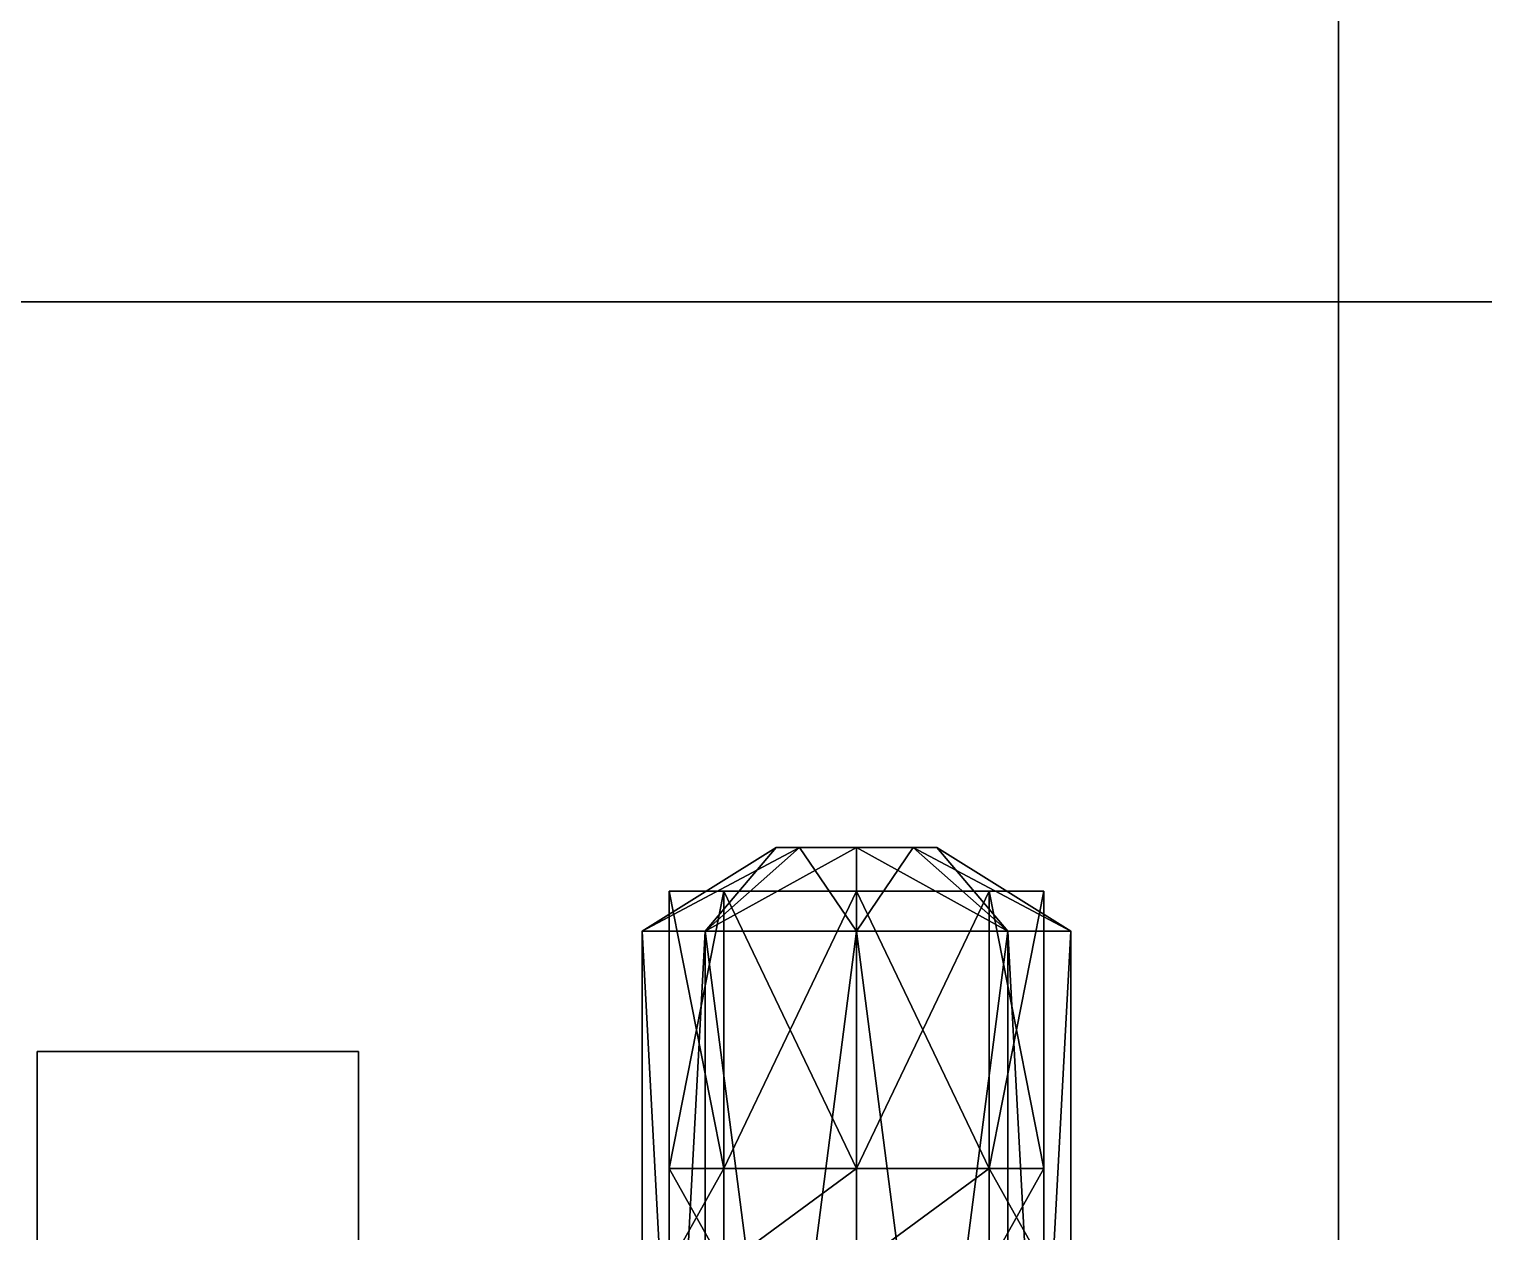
# Model space of a CAD drawing. Extents: x -150 to 2334, y -150 to 2984.
# Drawn here: x 2139.55 to 2166.72, y 2220.43 to 2242.89 of the extents above; entities that cross this region are included whole.
import ezdxf

# ---------------------------------------------------------------- set-up
doc = ezdxf.new("R2010")
doc.units = 0
for name, color, linetype in [('LAYER0', 7, 'CONTINUOUS'), ('LAYER176', 251, 'CONTINUOUS'), ('LAYER320', 7, 'CONTINUOUS'), ('LAYER324', 9, 'CONTINUOUS'), ('LAYER327', 7, 'CONTINUOUS'), ('LAYER5', 7, 'CONTINUOUS'), ('LAYER728', 251, 'CONTINUOUS'), ('LAYER817', 250, 'CONTINUOUS')]:
    doc.layers.add(name, color=color, linetype=linetype)

msp = doc.modelspace()

# ---------------------------------------------------------------- linework, layer by layer
at = {"layer": 'LAYER0', "invisible_edges": 1}
for points in [[(2334, 2984, -5), (-150, -150, -5), (-150, 2984, -5), (2334, 2984, -5)], [(-150, -150, -5), (2334, 2984, -5), (2334, -150, -5), (-150, -150, -5)], [(2334, -150), (-150, 2984), (-150, -150), (2334, -150)], [(-150, 2984), (2334, -150), (2334, 2984), (-150, 2984)]]:
    msp.add_3dface(points, dxfattribs=at)
at = {"layer": 'LAYER176', "invisible_edges": 1}
for points in [[(2164, 2237.792), (1614, 2219.792), (1614, 2237.792), (2164, 2237.792)], [(1614, 2219.792), (2164, 2237.792), (2164, 2219.792), (1614, 2219.792)], [(2164, 2219.792, 2350), (1614, 2237.792, 2350), (1614, 2219.792, 2350), (2164, 2219.792, 2350)], [(1614, 2237.792, 2350), (2164, 2219.792, 2350), (2164, 2237.792, 2350), (1614, 2237.792, 2350)], [(1614, 2237.792, 2350), (2164, 2237.792), (1614, 2237.792), (1614, 2237.792, 2350)], [(2164, 2237.792), (1614, 2237.792, 2350), (2164, 2237.792, 2350), (2164, 2237.792)], [(2164, 2237.792), (2164, 2219.792, 2350), (2164, 2219.792), (2164, 2237.792)], [(2164, 2219.792, 2350), (2164, 2237.792), (2164, 2237.792, 2350), (2164, 2219.792, 2350)]]:
    msp.add_3dface(points, dxfattribs=at)
at = {"layer": 'LAYER320', "invisible_edges": 1}
for points in [[(2139.7, 1503.125, 2335), (2139.7, 2223.795, 94), (2139.7, 1503.125, 94), (2139.7, 1503.125, 2335)], [(2139.7, 2223.795, 94), (2139.7, 1503.125, 2335), (2139.7, 2223.795, 2335), (2139.7, 2223.795, 94)], [(2145.7, 1503.125, 94), (2139.7, 2223.795, 94), (2145.7, 2223.795, 94), (2145.7, 1503.125, 94)], [(2139.7, 2223.795, 94), (2145.7, 1503.125, 94), (2139.7, 1503.125, 94), (2139.7, 2223.795, 94)], [(2145.7, 2223.795, 2335), (2139.7, 2223.795, 94), (2139.7, 2223.795, 2335), (2145.7, 2223.795, 2335)], [(2139.7, 2223.795, 94), (2145.7, 2223.795, 2335), (2145.7, 2223.795, 94), (2139.7, 2223.795, 94)], [(2139.7, 1503.125, 2335), (2145.7, 2223.795, 2335), (2139.7, 2223.795, 2335), (2139.7, 1503.125, 2335)], [(2145.7, 2223.795, 2335), (2139.7, 1503.125, 2335), (2145.7, 1503.125, 2335), (2145.7, 2223.795, 2335)], [(2145.7, 2223.795, 2335), (2145.7, 1503.125, 94), (2145.7, 2223.795, 94), (2145.7, 2223.795, 2335)], [(2145.7, 1503.125, 94), (2145.7, 2223.795, 2335), (2145.7, 1503.125, 2335), (2145.7, 1503.125, 94)]]:
    msp.add_3dface(points, dxfattribs=at)
at = {"layer": 'LAYER324'}
for points in [[(2151.5, 2221.612, 1186.5), (2152.525, 2221.612, 1188.975), (2151.5, 2226.792, 1186.5), (2151.5, 2221.612, 1186.5)], [(2151.5, 2226.792, 1186.5), (2152.525, 2221.612, 1188.975), (2152.525, 2226.792, 1188.975), (2151.5, 2226.792, 1186.5)], [(2152.525, 2221.612, 1184.025), (2151.5, 2221.612, 1186.5), (2152.525, 2226.792, 1184.025), (2152.525, 2221.612, 1184.025)], [(2152.525, 2226.792, 1184.025), (2151.5, 2221.612, 1186.5), (2151.5, 2226.792, 1186.5), (2152.525, 2226.792, 1184.025)], [(2151.5, 2226.792, 1186.5), (2152.525, 2226.792, 1188.975), (2152.525, 2226.792, 1184.025), (2151.5, 2226.792, 1186.5)], [(2152.525, 2221.612, 1188.975), (2155, 2221.612, 1190), (2152.525, 2226.792, 1188.975), (2152.525, 2221.612, 1188.975)], [(2152.525, 2226.792, 1188.975), (2155, 2221.612, 1190), (2155, 2226.792, 1190), (2152.525, 2226.792, 1188.975)], [(2152.525, 2226.792, 1184.025), (2155, 2226.792, 1183), (2152.525, 2221.612, 1184.025), (2152.525, 2226.792, 1184.025)], [(2152.525, 2221.612, 1184.025), (2155, 2226.792, 1183), (2155, 2221.612, 1183), (2152.525, 2221.612, 1184.025)], [(2152.525, 2226.792, 1184.025), (2152.525, 2226.792, 1188.975), (2155, 2226.792, 1183), (2152.525, 2226.792, 1184.025)], [(2152.525, 2226.792, 1188.975), (2155, 2226.792, 1190), (2155, 2226.792, 1183), (2152.525, 2226.792, 1188.975)], [(2155, 2221.612, 1190), (2157.475, 2221.612, 1188.975), (2155, 2226.792, 1190), (2155, 2221.612, 1190)], [(2155, 2226.792, 1190), (2157.475, 2221.612, 1188.975), (2157.475, 2226.792, 1188.975), (2155, 2226.792, 1190)], [(2155, 2226.792, 1183), (2155, 2226.792, 1190), (2157.475, 2226.792, 1184.025), (2155, 2226.792, 1183)], [(2157.475, 2226.792, 1184.025), (2155, 2226.792, 1190), (2158.5, 2226.792, 1186.5), (2157.475, 2226.792, 1184.025)], [(2158.5, 2226.792, 1186.5), (2155, 2226.792, 1190), (2157.475, 2226.792, 1188.975), (2158.5, 2226.792, 1186.5)], [(2155, 2226.792, 1183), (2157.475, 2226.792, 1184.025), (2155, 2221.612, 1183), (2155, 2226.792, 1183)], [(2155, 2221.612, 1183), (2157.475, 2226.792, 1184.025), (2157.475, 2221.612, 1184.025), (2155, 2221.612, 1183)], [(2157.475, 2226.792, 1188.975), (2157.475, 2221.612, 1188.975), (2158.5, 2226.792, 1186.5), (2157.475, 2226.792, 1188.975)], [(2158.5, 2226.792, 1186.5), (2157.475, 2221.612, 1188.975), (2158.5, 2221.612, 1186.5), (2158.5, 2226.792, 1186.5)], [(2157.475, 2221.612, 1188.975), (2158.5, 2221.612, 1186.5), (2157.475, 2226.792, 1188.975), (2157.475, 2221.612, 1188.975)], [(2157.475, 2226.792, 1188.975), (2158.5, 2221.612, 1186.5), (2158.5, 2226.792, 1186.5), (2157.475, 2226.792, 1188.975)], [(2157.475, 2226.792, 1184.025), (2158.5, 2226.792, 1186.5), (2157.475, 2221.612, 1184.025), (2157.475, 2226.792, 1184.025)], [(2157.475, 2221.612, 1184.025), (2158.5, 2226.792, 1186.5), (2158.5, 2221.612, 1186.5), (2157.475, 2221.612, 1184.025)], [(2152.525, 2219.792, 1188.975), (2152.525, 2221.612, 1188.975), (2151.5, 2219.792, 1186.5), (2152.525, 2219.792, 1188.975)], [(2151.5, 2219.792, 1186.5), (2152.525, 2221.612, 1188.975), (2151.5, 2221.612, 1186.5), (2151.5, 2219.792, 1186.5)], [(2151.5, 2219.792, 1186.5), (2151.5, 2221.612, 1186.5), (2152.525, 2219.792, 1184.025), (2151.5, 2219.792, 1186.5)], [(2152.525, 2219.792, 1184.025), (2151.5, 2221.612, 1186.5), (2152.525, 2221.612, 1184.025), (2152.525, 2219.792, 1184.025)], [(2155, 2219.792, 1190), (2155, 2221.612, 1190), (2152.525, 2219.792, 1188.975), (2155, 2219.792, 1190)], [(2152.525, 2219.792, 1188.975), (2155, 2221.612, 1190), (2152.525, 2221.612, 1188.975), (2152.525, 2219.792, 1188.975)], [(2152.525, 2221.612, 1184.025), (2155, 2221.612, 1183), (2152.525, 2219.792, 1184.025), (2152.525, 2221.612, 1184.025)], [(2152.525, 2219.792, 1184.025), (2155, 2221.612, 1183), (2155, 2219.792, 1183), (2152.525, 2219.792, 1184.025)], [(2157.475, 2219.792, 1188.975), (2157.475, 2221.612, 1188.975), (2155, 2219.792, 1190), (2157.475, 2219.792, 1188.975)], [(2155, 2219.792, 1190), (2157.475, 2221.612, 1188.975), (2155, 2221.612, 1190), (2155, 2219.792, 1190)], [(2155, 2221.612, 1183), (2157.475, 2221.612, 1184.025), (2155, 2219.792, 1183), (2155, 2221.612, 1183)], [(2155, 2219.792, 1183), (2157.475, 2221.612, 1184.025), (2157.475, 2219.792, 1184.025), (2155, 2219.792, 1183)], [(2157.475, 2221.612, 1188.975), (2157.475, 2219.792, 1188.975), (2158.5, 2221.612, 1186.5), (2157.475, 2221.612, 1188.975)], [(2158.5, 2221.612, 1186.5), (2157.475, 2219.792, 1188.975), (2158.5, 2219.792, 1186.5), (2158.5, 2221.612, 1186.5)], [(2157.475, 2219.792, 1188.975), (2158.5, 2219.792, 1186.5), (2157.475, 2221.612, 1188.975), (2157.475, 2219.792, 1188.975)], [(2157.475, 2221.612, 1188.975), (2158.5, 2219.792, 1186.5), (2158.5, 2221.612, 1186.5), (2157.475, 2221.612, 1188.975)], [(2157.475, 2221.612, 1184.025), (2158.5, 2221.612, 1186.5), (2157.475, 2219.792, 1184.025), (2157.475, 2221.612, 1184.025)], [(2157.475, 2219.792, 1184.025), (2158.5, 2221.612, 1186.5), (2158.5, 2219.792, 1186.5), (2157.475, 2219.792, 1184.025)]]:
    msp.add_3dface(points, dxfattribs=at)
at = {"layer": 'LAYER327'}
for points in [[(2153.5, 2227.604, 1250.5), (2152.172, 2226.042, 1253.328), (2151, 2226.042, 1250.5), (2153.5, 2227.604, 1250.5)], [(2153.5, 2227.604, 1250.5), (2152.172, 2226.042, 1247.672), (2151, 2226.042, 1250.5), (2153.5, 2227.604, 1250.5)], [(2153.5, 2227.604, 1250.5), (2151, 2226.042, 1250.5), (2152.172, 2226.042, 1253.328), (2153.5, 2227.604, 1250.5)], [(2153.939, 2227.604, 1249.439), (2152.172, 2226.042, 1247.672), (2151, 2226.042, 1250.5), (2153.939, 2227.604, 1249.439)], [(2153.939, 2227.604, 1249.439), (2151, 2226.042, 1250.5), (2153.5, 2227.604, 1250.5), (2153.939, 2227.604, 1249.439)], [(2155, 2226.042, 1254.5), (2153.939, 2227.604, 1251.561), (2152.172, 2226.042, 1253.328), (2155, 2226.042, 1254.5)], [(2153.5, 2227.604, 1250.5), (2153.939, 2227.604, 1251.561), (2152.172, 2226.042, 1253.328), (2153.5, 2227.604, 1250.5)], [(2153.939, 2227.604, 1249.439), (2152.172, 2226.042, 1247.672), (2153.5, 2227.604, 1250.5), (2153.939, 2227.604, 1249.439)], [(2155, 2226.042, 1246.5), (2152.172, 2226.042, 1247.672), (2155, 2227.604, 1249), (2155, 2226.042, 1246.5)], [(2155, 2227.604, 1249), (2152.172, 2226.042, 1247.672), (2153.939, 2227.604, 1249.439), (2155, 2227.604, 1249)], [(2155, 2227.604, 1252), (2153.939, 2227.604, 1251.561), (2152.172, 2226.042, 1253.328), (2155, 2227.604, 1252)], [(2155, 2227.604, 1252), (2152.172, 2226.042, 1253.328), (2155, 2226.042, 1254.5), (2155, 2227.604, 1252)], [(2153.5, 2227.604, 1250.5), (2152.172, 2226.042, 1253.328), (2153.939, 2227.604, 1251.561), (2153.5, 2227.604, 1250.5)], [(2155, 2226.042, 1246.5), (2152.172, 2226.042, 1247.672), (2153.939, 2227.604, 1249.439), (2155, 2226.042, 1246.5)], [(2153.939, 2227.604, 1249.439), (2153.939, 2227.604, 1251.561), (2153.5, 2227.604, 1250.5), (2153.939, 2227.604, 1249.439)], [(2153.939, 2227.604, 1249.439), (2153.5, 2227.604, 1250.5), (2153.939, 2227.604, 1251.561), (2153.939, 2227.604, 1249.439)], [(2155, 2227.604, 1252), (2153.939, 2227.604, 1251.561), (2155, 2226.042, 1254.5), (2155, 2227.604, 1252)], [(2153.939, 2227.604, 1249.439), (2155, 2227.604, 1252), (2153.939, 2227.604, 1251.561), (2153.939, 2227.604, 1249.439)], [(2155, 2227.604, 1249), (2155, 2227.604, 1252), (2153.939, 2227.604, 1249.439), (2155, 2227.604, 1249)], [(2153.939, 2227.604, 1249.439), (2153.939, 2227.604, 1251.561), (2155, 2227.604, 1252), (2153.939, 2227.604, 1249.439)], [(2155, 2227.604, 1249), (2153.939, 2227.604, 1249.439), (2155, 2227.604, 1252), (2155, 2227.604, 1249)], [(2155, 2226.042, 1246.5), (2153.939, 2227.604, 1249.439), (2155, 2227.604, 1249), (2155, 2226.042, 1246.5)], [(2156.061, 2227.604, 1251.561), (2155, 2227.604, 1252), (2157.828, 2226.042, 1253.328), (2156.061, 2227.604, 1251.561)], [(2157.828, 2226.042, 1253.328), (2155, 2227.604, 1252), (2155, 2226.042, 1254.5), (2157.828, 2226.042, 1253.328)], [(2155, 2226.042, 1246.5), (2155, 2227.604, 1249), (2157.828, 2226.042, 1247.672), (2155, 2226.042, 1246.5)], [(2157.828, 2226.042, 1247.672), (2155, 2227.604, 1249), (2156.061, 2227.604, 1249.439), (2157.828, 2226.042, 1247.672)], [(2156.061, 2227.604, 1249.439), (2155, 2227.604, 1249), (2156.5, 2227.604, 1250.5), (2156.061, 2227.604, 1249.439)], [(2156.5, 2227.604, 1250.5), (2155, 2227.604, 1249), (2156.061, 2227.604, 1251.561), (2156.5, 2227.604, 1250.5)], [(2155, 2227.604, 1249), (2156.061, 2227.604, 1251.561), (2155, 2227.604, 1252), (2155, 2227.604, 1249)], [(2156.061, 2227.604, 1251.561), (2155, 2227.604, 1252), (2155, 2226.042, 1254.5), (2156.061, 2227.604, 1251.561)], [(2156.061, 2227.604, 1251.561), (2155, 2226.042, 1254.5), (2157.828, 2226.042, 1253.328), (2156.061, 2227.604, 1251.561)], [(2155, 2227.604, 1249), (2155, 2227.604, 1252), (2156.061, 2227.604, 1251.561), (2155, 2227.604, 1249)], [(2155, 2227.604, 1249), (2156.061, 2227.604, 1249.439), (2156.061, 2227.604, 1251.561), (2155, 2227.604, 1249)], [(2155, 2226.042, 1246.5), (2155, 2227.604, 1249), (2156.061, 2227.604, 1249.439), (2155, 2226.042, 1246.5)], [(2155, 2226.042, 1246.5), (2156.061, 2227.604, 1249.439), (2157.828, 2226.042, 1247.672), (2155, 2226.042, 1246.5)], [(2156.5, 2227.604, 1250.5), (2156.061, 2227.604, 1251.561), (2159, 2226.042, 1250.5), (2156.5, 2227.604, 1250.5)], [(2159, 2226.042, 1250.5), (2156.061, 2227.604, 1251.561), (2157.828, 2226.042, 1253.328), (2159, 2226.042, 1250.5)], [(2156.061, 2227.604, 1249.439), (2156.5, 2227.604, 1250.5), (2157.828, 2226.042, 1247.672), (2156.061, 2227.604, 1249.439)], [(2156.5, 2227.604, 1250.5), (2156.061, 2227.604, 1251.561), (2157.828, 2226.042, 1253.328), (2156.5, 2227.604, 1250.5)], [(2156.061, 2227.604, 1251.561), (2156.061, 2227.604, 1249.439), (2156.5, 2227.604, 1250.5), (2156.061, 2227.604, 1251.561)], [(2157.828, 2226.042, 1247.672), (2156.061, 2227.604, 1249.439), (2156.5, 2227.604, 1250.5), (2157.828, 2226.042, 1247.672)], [(2157.828, 2226.042, 1247.672), (2156.5, 2227.604, 1250.5), (2159, 2226.042, 1250.5), (2157.828, 2226.042, 1247.672)], [(2156.5, 2227.604, 1250.5), (2157.828, 2226.042, 1253.328), (2159, 2226.042, 1250.5), (2156.5, 2227.604, 1250.5)], [(2157.828, 2226.042, 1247.672), (2156.5, 2227.604, 1250.5), (2159, 2226.042, 1250.5), (2157.828, 2226.042, 1247.672)], [(2152.172, 2226.042, 1253.328), (2151, 2226.042, 1250.5), (2152.172, 2204.167, 1253.328), (2152.172, 2226.042, 1253.328)], [(2152.172, 2204.167, 1253.328), (2151, 2226.042, 1250.5), (2151, 2204.167, 1250.5), (2152.172, 2204.167, 1253.328)], [(2152.172, 2204.167, 1247.672), (2151, 2204.167, 1250.5), (2152.172, 2226.042, 1247.672), (2152.172, 2204.167, 1247.672)], [(2152.172, 2226.042, 1247.672), (2151, 2204.167, 1250.5), (2151, 2226.042, 1250.5), (2152.172, 2226.042, 1247.672)], [(2152.172, 2226.042, 1253.328), (2151, 2226.042, 1250.5), (2151, 2204.167, 1250.5), (2152.172, 2226.042, 1253.328)], [(2151, 2204.167, 1250.5), (2152.172, 2226.042, 1253.328), (2152.172, 2204.167, 1253.328), (2151, 2204.167, 1250.5)], [(2152.172, 2226.042, 1253.328), (2151, 2226.042, 1250.5), (2151, 2204.167, 1250.5), (2152.172, 2226.042, 1253.328)], [(2151, 2204.167, 1250.5), (2152.172, 2226.042, 1253.328), (2152.172, 2204.167, 1253.328), (2151, 2204.167, 1250.5)], [(2152.172, 2204.167, 1247.672), (2151, 2204.167, 1250.5), (2151, 2226.042, 1250.5), (2152.172, 2204.167, 1247.672)], [(2151, 2226.042, 1250.5), (2152.172, 2204.167, 1247.672), (2152.172, 2226.042, 1247.672), (2151, 2226.042, 1250.5)], [(2152.172, 2226.042, 1253.328), (2155, 2226.042, 1254.5), (2155, 2204.167, 1254.5), (2152.172, 2226.042, 1253.328)], [(2152.172, 2226.042, 1253.328), (2155, 2204.167, 1254.5), (2152.172, 2204.167, 1253.328), (2152.172, 2226.042, 1253.328)], [(2155, 2204.167, 1246.5), (2152.172, 2204.167, 1247.672), (2155, 2226.042, 1246.5), (2155, 2204.167, 1246.5)], [(2155, 2226.042, 1246.5), (2152.172, 2204.167, 1247.672), (2152.172, 2226.042, 1247.672), (2155, 2226.042, 1246.5)], [(2152.172, 2226.042, 1253.328), (2152.172, 2204.167, 1253.328), (2155, 2204.167, 1254.5), (2152.172, 2226.042, 1253.328)], [(2152.172, 2226.042, 1253.328), (2155, 2204.167, 1254.5), (2155, 2226.042, 1254.5), (2152.172, 2226.042, 1253.328)], [(2152.172, 2226.042, 1253.328), (2155, 2226.042, 1254.5), (2152.172, 2204.167, 1253.328), (2152.172, 2226.042, 1253.328)], [(2155, 2226.042, 1254.5), (2152.172, 2204.167, 1253.328), (2155, 2204.167, 1254.5), (2155, 2226.042, 1254.5)], [(2152.172, 2204.167, 1247.672), (2155, 2204.167, 1246.5), (2152.172, 2226.042, 1247.672), (2152.172, 2204.167, 1247.672)], [(2155, 2204.167, 1246.5), (2152.172, 2226.042, 1247.672), (2155, 2226.042, 1246.5), (2155, 2204.167, 1246.5)], [(2157.828, 2226.042, 1253.328), (2155, 2226.042, 1254.5), (2157.828, 2204.167, 1253.328), (2157.828, 2226.042, 1253.328)], [(2157.828, 2204.167, 1253.328), (2155, 2226.042, 1254.5), (2155, 2204.167, 1254.5), (2157.828, 2204.167, 1253.328)], [(2157.828, 2204.167, 1247.672), (2155, 2204.167, 1246.5), (2157.828, 2226.042, 1247.672), (2157.828, 2204.167, 1247.672)], [(2157.828, 2226.042, 1247.672), (2155, 2204.167, 1246.5), (2155, 2226.042, 1246.5), (2157.828, 2226.042, 1247.672)], [(2157.828, 2226.042, 1253.328), (2155, 2226.042, 1254.5), (2155, 2204.167, 1254.5), (2157.828, 2226.042, 1253.328)], [(2155, 2204.167, 1254.5), (2157.828, 2226.042, 1253.328), (2157.828, 2204.167, 1253.328), (2155, 2204.167, 1254.5)], [(2157.828, 2226.042, 1253.328), (2155, 2226.042, 1254.5), (2155, 2204.167, 1254.5), (2157.828, 2226.042, 1253.328)], [(2155, 2204.167, 1254.5), (2157.828, 2226.042, 1253.328), (2157.828, 2204.167, 1253.328), (2155, 2204.167, 1254.5)], [(2157.828, 2204.167, 1247.672), (2155, 2204.167, 1246.5), (2155, 2226.042, 1246.5), (2157.828, 2204.167, 1247.672)], [(2155, 2226.042, 1246.5), (2157.828, 2204.167, 1247.672), (2157.828, 2226.042, 1247.672), (2155, 2226.042, 1246.5)], [(2159, 2226.042, 1250.5), (2157.828, 2226.042, 1253.328), (2159, 2204.167, 1250.5), (2159, 2226.042, 1250.5)], [(2159, 2204.167, 1250.5), (2157.828, 2226.042, 1253.328), (2157.828, 2204.167, 1253.328), (2159, 2204.167, 1250.5)], [(2157.828, 2226.042, 1247.672), (2159, 2226.042, 1250.5), (2157.828, 2204.167, 1247.672), (2157.828, 2226.042, 1247.672)], [(2157.828, 2204.167, 1247.672), (2159, 2226.042, 1250.5), (2159, 2204.167, 1250.5), (2157.828, 2204.167, 1247.672)], [(2157.828, 2226.042, 1253.328), (2159, 2226.042, 1250.5), (2157.828, 2204.167, 1253.328), (2157.828, 2226.042, 1253.328)], [(2159, 2226.042, 1250.5), (2157.828, 2204.167, 1253.328), (2159, 2204.167, 1250.5), (2159, 2226.042, 1250.5)], [(2157.828, 2226.042, 1247.672), (2159, 2226.042, 1250.5), (2159, 2204.167, 1250.5), (2157.828, 2226.042, 1247.672)], [(2159, 2204.167, 1250.5), (2157.828, 2226.042, 1247.672), (2157.828, 2204.167, 1247.672), (2159, 2204.167, 1250.5)], [(2157.828, 2226.042, 1253.328), (2159, 2226.042, 1250.5), (2157.828, 2204.167, 1253.328), (2157.828, 2226.042, 1253.328)], [(2159, 2226.042, 1250.5), (2157.828, 2204.167, 1253.328), (2159, 2204.167, 1250.5), (2159, 2226.042, 1250.5)], [(2157.828, 2226.042, 1247.672), (2159, 2226.042, 1250.5), (2159, 2204.167, 1250.5), (2157.828, 2226.042, 1247.672)], [(2159, 2204.167, 1250.5), (2157.828, 2226.042, 1247.672), (2157.828, 2204.167, 1247.672), (2159, 2204.167, 1250.5)]]:
    msp.add_3dface(points, dxfattribs=at)
at = {"layer": 'LAYER5'}
for points, invisible_edges in [([(2164, 2814), (2184, 2834), (2164, 20), (2164, 2814)], 3), ([(2184, 0), (2164, 20), (2184, 2834), (2184, 0)], 3), ([(2184, 2834, 100), (2164, 2814, 100), (2184, 0, 100), (2184, 2834, 100)], 3), ([(2164, 2814, 100), (2164, 20), (2164, 20, 100), (2164, 2814, 100)], 1), ([(2164, 20), (2164, 2814, 100), (2164, 2814), (2164, 20)], 1), ([(2164, 20, 100), (2184, 0, 100), (2164, 2814, 100), (2164, 20, 100)], 3)]:
    msp.add_3dface(points, dxfattribs=dict(at, invisible_edges=invisible_edges))
at = {"layer": 'LAYER728', "invisible_edges": 1}
for points in [[(2204, 2237.792, 2420), (1632, 2219.792, 2420), (2204, 2219.792, 2420), (2204, 2237.792, 2420)], [(1632, 2219.792, 2420), (2204, 2237.792, 2420), (1632, 2237.792, 2420), (1632, 2219.792, 2420)], [(1632, 2237.792, 2350), (2204, 2219.792, 2350), (1632, 2219.792, 2350), (1632, 2237.792, 2350)], [(2204, 2219.792, 2350), (1632, 2237.792, 2350), (2204, 2237.792, 2350), (2204, 2219.792, 2350)], [(2204, 2237.792, 2420), (1632, 2237.792, 2350), (1632, 2237.792, 2420), (2204, 2237.792, 2420)], [(1632, 2237.792, 2350), (2204, 2237.792, 2420), (2204, 2237.792, 2350), (1632, 2237.792, 2350)]]:
    msp.add_3dface(points, dxfattribs=at)
at = {"layer": 'LAYER817', "invisible_edges": 1}
for points in [[(2164, 2255.792), (1844, 2237.792), (1844, 2255.792), (2164, 2255.792)], [(1844, 2237.792), (2164, 2255.792), (2164, 2237.792), (1844, 2237.792)], [(2164, 2237.792, 2350), (1844, 2255.792, 2350), (1844, 2237.792, 2350), (2164, 2237.792, 2350)], [(1844, 2255.792, 2350), (2164, 2237.792, 2350), (2164, 2255.792, 2350), (1844, 2255.792, 2350)], [(2164, 2237.792, 2350), (2164, 2255.792), (2164, 2255.792, 2350), (2164, 2237.792, 2350)], [(2164, 2255.792), (2164, 2237.792, 2350), (2164, 2237.792), (2164, 2255.792)], [(1844, 2237.792), (2164, 2237.792, 2350), (1844, 2237.792, 2350), (1844, 2237.792)], [(2164, 2237.792, 2350), (1844, 2237.792), (2164, 2237.792), (2164, 2237.792, 2350)]]:
    msp.add_3dface(points, dxfattribs=at)

doc.saveas('drawing.dxf')
